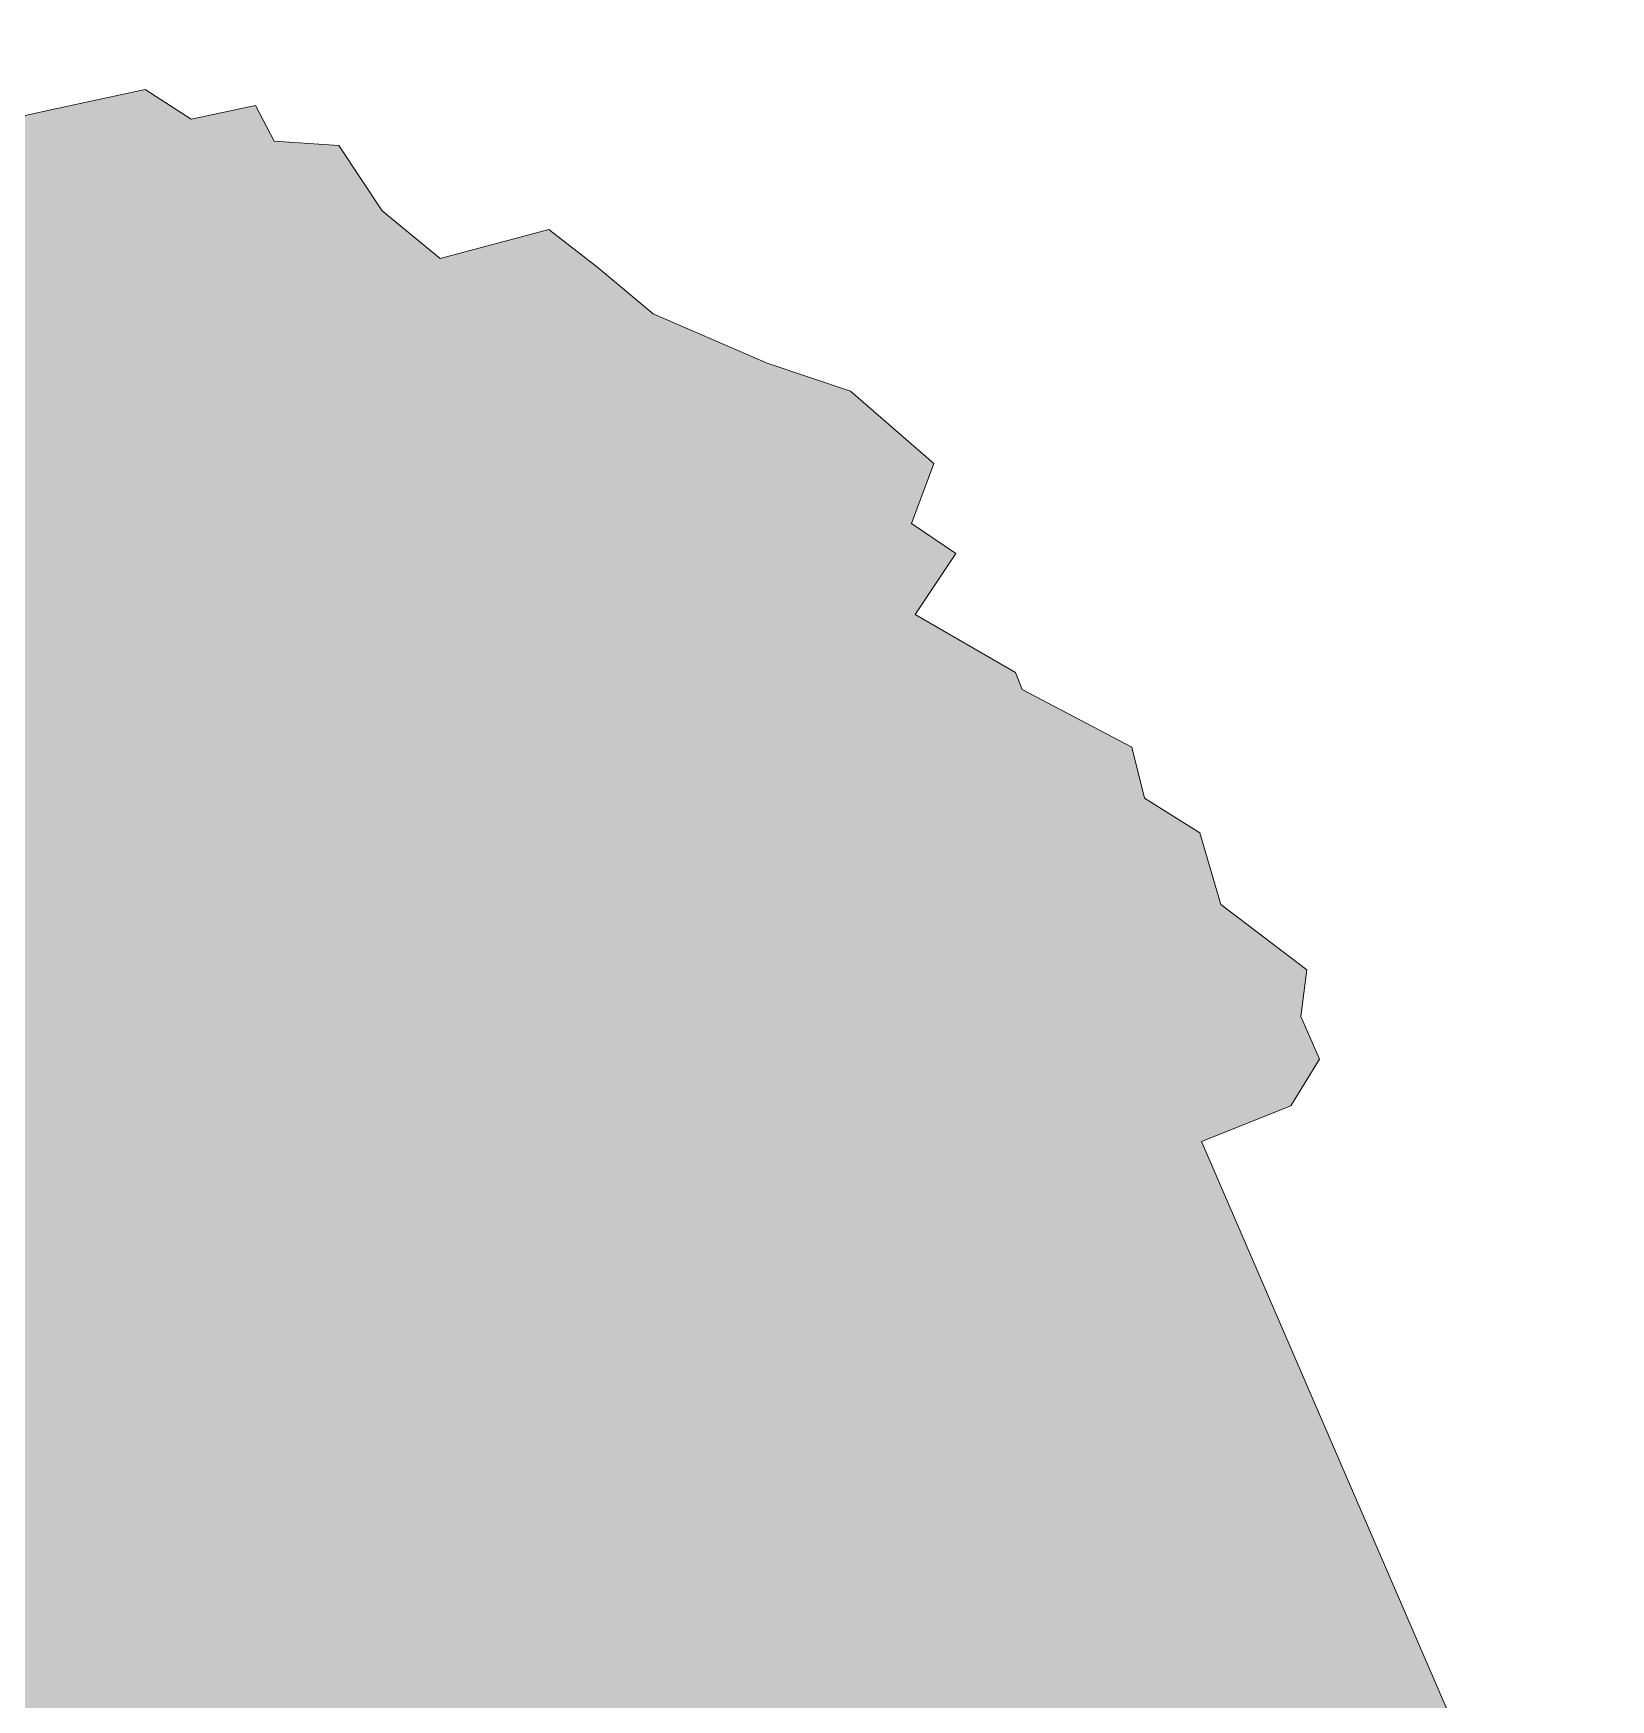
# Model space of a CAD drawing. Extents: x 698 to 1331, y -1400 to -571.
# Drawn here: x 1113.6 to 1322.3, y -794.3 to -573.9 of the extents above; entities that cross this region are included whole.
import ezdxf

# ---------------------------------------------------------------- set-up
doc = ezdxf.new("R2010")
doc.units = 0
doc.header["$MEASUREMENT"] = 0
doc.layers.add('katman 1', color=7, linetype='Continuous')

msp = doc.modelspace()

# ---------------------------------------------------------------- hatches: boundary and pattern name
at = {"layer": 'katman 1', "true_color": 0x008000}
h = msp.add_hatch(color=96, dxfattribs=at)
h.dxf.hatch_style = 2
h.paths.add_polyline_path([(927.1, -949.02), (867.77, -1005.89), (813.14, -1009.08), (779.35, -973.61), (749.03, -979.03), (748.72, -970.91), (743.91, -969.22), (738, -964.03), (744.35, -958.06), (739.34, -952.35), (739.34, -943.06), (739.34, -934.48), (728.74, -934.48), (724.32, -929.88), (719.3, -924.22), (723.01, -913.61), (723.01, -906.43), (726.05, -902.09), (720.31, -896.96), (728.07, -883.2), (716.58, -865.66), (747.97, -796.5), (734.82, -780.99), (728.85, -778.9), (716.58, -777.28), (714.58, -768.17), (730.43, -761.34), (731.78, -752.31), (737.52, -746.69), (748.42, -745.9), (748.31, -729.6), (752.81, -725.89), (749.43, -716.22), (760.57, -707), (763.72, -696.43), (782.83, -680.69), (801.72, -666.85), (803.18, -662.47), (810.83, -660.67), (811.39, -653.7), (814.99, -653.7), (854.8, -623), (872.79, -618.05), (884.71, -616.14), (891.79, -609.17), (904.27, -607.37), (904.5, -598.37), (910.01, -596.01), (911.47, -589.15), (919.23, -587.13), (922.26, -580.27), (928.56, -581.28), (932.27, -575.21), (938.68, -575.99), (940.82, -573.86), (949.48, -577.01), (955.55, -575.44), (963.98, -586.12), (976.46, -585.67), (987.15, -596.58), (992.43, -600.85), (996.7, -598.15), (994.23, -589.83), (999.74, -581.96), (1011.32, -579.6), (1014.46, -595.9), (1017.28, -604.45), (1024.48, -599.5), (1021.44, -584.32), (1025.6, -580.72), (1037.63, -587.35), (1045.28, -593.65), (1046.74, -600.17), (1051.35, -598.94), (1056.41, -593.43), (1062.37, -591.97), (1065.18, -588.59), (1073.28, -588.25), (1078.11, -584.77), (1085.65, -584.66), (1088.23, -583.42), (1093.74, -586.23), (1100.49, -583.42), (1107.24, -585.89), (1116.91, -583.76), (1128.38, -581.28), (1134.45, -585.22), (1143, -583.42), (1145.47, -588.14), (1154.02, -588.7), (1159.75, -597.36), (1167.4, -603.66), (1181.79, -599.84), (1188.31, -604.9), (1195.62, -610.97), (1210.69, -617.49), (1221.71, -621.2), (1232.73, -630.76), (1229.8, -638.74), (1235.65, -642.68), (1230.25, -650.77), (1243.52, -658.42), (1244.42, -660.67), (1258.93, -668.32), (1260.61, -675.06), (1267.92, -679.67), (1270.73, -689.12), (1282.09, -697.78), (1281.3, -703.96), (1283.78, -709.58), (1279.96, -715.77), (1268.15, -720.49), (1301.23, -797.01), (1316.75, -797.01), (1322.29, -808.2), (1316.05, -815.4), (1305.93, -819.78), (1305.93, -824.67), (1314.03, -832.09), (1312.85, -839.01), (1308.99, -842.05), (1313.52, -850.65), (1308.99, -853.68), (1313.69, -866.84), (1309.98, -873.59), (1312.51, -881.35), (1298.51, -888.09), (1290.58, -888.09), (1287.04, -876.62), (1280.29, -867.01), (1266.46, -871.9), (1254.32, -880.5), (1225.44, -901.42), (1202.22, -887.92), (1190.22, -890.62), (1183.21, -901.75), (1189.89, -917.88), (1188.54, -926.65), (1179.09, -937.57), (1171.33, -943.06), (1173.69, -952.02), (1171.67, -963.15), (1143.33, -980.67), (1097.46, -977.66), (1085.23, -952.02), (1107.36, -900.29), (1111.29, -833.27), (1105.89, -801.9), (1088.68, -784.7), (1085.23, -780.65), (1075.87, -769.01), (1071.65, -754), (1068.61, -754.84), (1066.86, -764.29), (1068.61, -769.52), (1066.86, -773.23), (1060.74, -773.4), (1057.99, -778.46), (1050.54, -772.05), (1044.98, -762.43), (1039.43, -761.08), (1035.22, -757.48), (1030.66, -761.93), (1025.26, -762.26), (1021.89, -767.83), (1018.43, -769.01), (1013.87, -774.58), (1006.54, -776.77), (1001.31, -779.64), (994.4, -773.9), (992.54, -770.19), (986.64, -767.66), (985.29, -761.76), (981.24, -761.76), (978.54, -768), (973.31, -770.19), (969.27, -774.41), (964.32, -776.77), (963.53, -780.48), (958.47, -779.97), (954.93, -771.71), (948.52, -771.37), (945.32, -778.79), (940.93, -784.36), (940.74, -794.14), (936.74, -799.31), (932.83, -806.29), (924.74, -811.01), (922.38, -823.15), (909.9, -842.84), (908.55, -880.5)])

# ---------------------------------------------------------------- linework, layer by layer
at = {"layer": 'katman 1', "lineweight": 0}
msp.add_lwpolyline([(1107.24, -585.89), (1116.91, -583.76), (1128.38, -581.28), (1134.45, -585.22), (1143, -583.42), (1145.47, -588.14), (1154.02, -588.7), (1159.75, -597.36), (1167.4, -603.66), (1181.79, -599.84), (1188.31, -604.9), (1195.62, -610.97), (1210.69, -617.49), (1221.71, -621.2), (1232.73, -630.76), (1229.8, -638.74), (1235.65, -642.68), (1230.25, -650.77), (1243.52, -658.42), (1244.42, -660.67), (1258.93, -668.32), (1260.61, -675.06), (1267.92, -679.67), (1270.73, -689.12), (1282.09, -697.78), (1281.3, -703.96), (1283.78, -709.58), (1279.96, -715.77), (1268.15, -720.49), (1301.23, -797.01)], dxfattribs=at)

doc.saveas('drawing.dxf')
